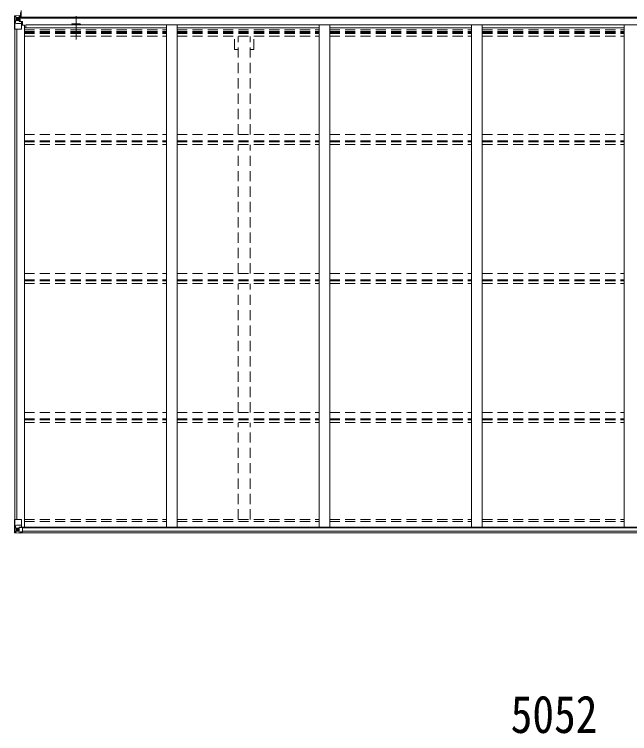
# Model space of a CAD drawing. Units: millimetres at full size, sheet at 1:40; details may follow other scales. Extents: x -11243 to 11243, y -7760 to 7760.
# Drawn here: x 1903 to 4789, y -76 to 3296 of the extents above; entities that cross this region are included whole.
import ezdxf
from ezdxf.enums import TextEntityAlignment as Align

# ---------------------------------------------------------------- set-up
doc = ezdxf.new("R2010")
doc.units = ezdxf.units.MM
doc.header["$LTSCALE"] = 40
doc.linetypes.add('CHAIN1', pattern=[8, 5, -1, 1, -1])
doc.linetypes.add('DASHED1', pattern=[1.8, 1.2, -0.6])
for name, color, linetype, lineweight in [('0-1_本体', 5, 'CHAIN1', 9), ('0-3_ELV2', 4, 'Continuous', 9), ('0-4_TABLE1', 6, 'Continuous', 9), ('0-6_OTH_LINE', 6, 'Continuous', 9)]:
    doc.layers.add(name, color=color, linetype=linetype, lineweight=lineweight)
doc.styles.add('ＭＳ ゴシック', font='')
doc.styles.get('ＭＳ ゴシック').set_extended_font_data('MS Gothic')

msp = doc.modelspace()

# ---------------------------------------------------------------- linework, layer by layer
at = {"layer": '0-1_本体'}
msp.add_line((2192.98, 3287.27), (2192.98, 3178.5), dxfattribs=at)
at = {"layer": '0-3_ELV2'}
for p, q in [((1934.98, 3278.06), (1934.98, 3313.06)), ((1926.97, 3287.56), (1932.48, 3287.56)), ((1926.97, 3285.42), (1934.98, 3285.42)), ((6927.98, 3282.8), (1934.98, 3282.8)), ((6927.98, 3278.06), (1934.98, 3278.06)), ((1950.47, 3245.44), (1937.47, 3245.44)), ((1950.47, 3245.44), (1950.47, 891.13)), ((1957.97, 3231.76), (1957.97, 3247.28)), ((1957.97, 3247.28), (6904.97, 3247.28)), ((2205.48, 3251.94), (2180.48, 3251.94)), ((2616.47, 3247.26), (2616.47, 891.13)), ((2666.47, 3247.26), (2666.47, 891.13)), ((3332.47, 3247.26), (3332.47, 891.13)), ((3382.47, 3247.26), (3382.47, 891.13)), ((4048.47, 3247.26), (4048.47, 891.13)), ((4098.47, 3247.26), (4098.47, 891.13)), ((4764.47, 3247.26), (4764.47, 891.13)), ((1905.47, 3226.79), (1905.47, 927.15)), ((1915.17, 3226.79), (1915.17, 927.15)), ((1950.47, 3231.76), (2616.47, 3231.76)), ((2666.47, 3231.76), (3332.47, 3231.76)), ((3382.47, 3231.76), (4048.47, 3231.76)), ((4098.47, 3231.76), (4764.47, 3231.76)), ((1930.21, 891.13), (6932.74, 891.13)), ((1941.97, 888.87), (6920.98, 888.87)), ((1931.97, 865.35), (6930.98, 865.35)), ((1941.97, 873.25), (6920.98, 873.25))]:
    msp.add_line(p, q, dxfattribs=at)
at = {"layer": '0-3_ELV2', "linetype": 'DASHED1'}
for p, q in [((1950.47, 3223.37), (2616.47, 3223.37)), ((1950.47, 3215.17), (2616.47, 3215.17)), ((1950.47, 3211.24), (2616.47, 3211.24)), ((1950.47, 3206.16), (2616.47, 3206.16)), ((2666.47, 3223.37), (3332.47, 3223.37)), ((2666.47, 3215.17), (3332.47, 3215.17)), ((2666.47, 3211.24), (3332.47, 3211.24)), ((2666.47, 3206.16), (3332.47, 3206.16)), ((3382.47, 3223.37), (4048.47, 3223.37)), ((3382.47, 3215.17), (4048.47, 3215.17)), ((3382.47, 3211.24), (4048.47, 3211.24)), ((3382.47, 3206.16), (4048.47, 3206.16)), ((4098.47, 3223.37), (4764.47, 3223.37)), ((4098.47, 3215.17), (4764.47, 3215.17)), ((4098.47, 3211.24), (4764.47, 3211.24)), ((4098.47, 3206.16), (4764.47, 3206.16)), ((1950.47, 3193.15), (2616.47, 3193.15)), ((2666.47, 3193.15), (3332.47, 3193.15)), ((2936.27, 3131.56), (2936.27, 3191.96)), ((2953.97, 2732.71), (2953.97, 3191.96)), ((3008.97, 2732.71), (3008.97, 3191.96)), ((3026.67, 3131.56), (3026.67, 3191.96)), ((3382.47, 3193.15), (4048.47, 3193.15)), ((4098.47, 3193.15), (4764.47, 3193.15)), ((2936.27, 3131.56), (2953.97, 3131.56)), ((3008.97, 3131.56), (3026.67, 3131.56)), ((1950.47, 2732.83), (2616.44, 2732.83)), ((2666.47, 2732.83), (3332.44, 2732.83)), ((3382.47, 2732.83), (4048.44, 2732.83)), ((4098.47, 2732.83), (4764.44, 2732.83)), ((1950.47, 2703.09), (2616.44, 2703.09)), ((1950.47, 2698.55), (2616.44, 2698.55)), ((2666.47, 2703.09), (3332.44, 2703.09)), ((2666.47, 2698.55), (3332.44, 2698.55)), ((3382.47, 2703.09), (4048.44, 2703.09)), ((3382.47, 2698.55), (4048.44, 2698.55)), ((4098.47, 2703.09), (4764.44, 2703.09)), ((4098.47, 2698.55), (4764.44, 2698.55)), ((1950.47, 2685.54), (2616.44, 2685.54)), ((2666.47, 2685.54), (3332.44, 2685.54)), ((2953.97, 2081.04), (2953.97, 2684.34)), ((3008.97, 2081.04), (3008.97, 2684.34)), ((3382.47, 2685.54), (4048.44, 2685.54)), ((4098.47, 2685.54), (4764.44, 2685.54)), ((1950.47, 2081.17), (2616.44, 2081.17)), ((2666.47, 2081.17), (3332.44, 2081.17)), ((3382.47, 2081.17), (4048.44, 2081.17)), ((4098.47, 2081.17), (4764.44, 2081.17)), ((1950.47, 2051.43), (2616.44, 2051.43)), ((1950.47, 2046.89), (2616.44, 2046.89)), ((1950.47, 2033.88), (2616.44, 2033.88)), ((2666.47, 2051.43), (3332.44, 2051.43)), ((2666.47, 2046.89), (3332.44, 2046.89)), ((2666.47, 2033.88), (3332.44, 2033.88)), ((2953.97, 1429.38), (2953.97, 2032.68)), ((3008.97, 1429.38), (3008.97, 2032.68)), ((3382.47, 2051.43), (4048.44, 2051.43)), ((3382.47, 2046.89), (4048.44, 2046.89)), ((3382.47, 2033.88), (4048.44, 2033.88)), ((4098.47, 2051.43), (4764.44, 2051.43)), ((4098.47, 2046.89), (4764.44, 2046.89)), ((4098.47, 2033.88), (4764.44, 2033.88)), ((1950.47, 1429.51), (2616.44, 1429.51)), ((2666.47, 1429.51), (3332.44, 1429.51)), ((3382.47, 1429.51), (4048.44, 1429.51)), ((4098.47, 1429.51), (4764.44, 1429.51)), ((1950.47, 1399.77), (2616.44, 1399.77)), ((1950.47, 1395.23), (2616.44, 1395.23)), ((2666.47, 1399.77), (3332.44, 1399.77)), ((2666.47, 1395.23), (3332.44, 1395.23)), ((3382.47, 1399.77), (4048.44, 1399.77)), ((3382.47, 1395.23), (4048.44, 1395.23)), ((4098.47, 1399.77), (4764.44, 1399.77)), ((4098.47, 1395.23), (4764.44, 1395.23)), ((1950.47, 1382.22), (2616.44, 1382.22)), ((2666.47, 1382.22), (3332.44, 1382.22)), ((2953.97, 928.1), (2953.97, 1381.02)), ((3008.97, 928.1), (3008.97, 1381.02)), ((3382.47, 1382.22), (4048.44, 1382.22)), ((4098.47, 1382.22), (4764.44, 1382.22)), ((1950.47, 927.3), (2616.47, 927.3)), ((1950.47, 918.95), (2616.47, 918.95)), ((2666.47, 927.3), (3332.47, 927.3)), ((2666.47, 918.95), (3332.47, 918.95)), ((3382.47, 927.3), (4048.47, 927.3)), ((3382.47, 918.95), (4048.47, 918.95)), ((4098.47, 927.3), (4764.47, 927.3)), ((4098.47, 918.95), (4764.47, 918.95))]:
    msp.add_line(p, q, dxfattribs=at)
at = {"layer": '0-3_ELV2'}
for centre, start, end in [((2180.48, 3239.44), 90, 141.18803), ((2205.48, 3239.44), 38.81197, 90)]:
    msp.add_arc(centre, 12.5, start, end, dxfattribs=at)
at = {"layer": '0-4_TABLE1'}
for p, q in [((1903.47, 3287.5), (1903.47, 3226.79)), ((1931.97, 3290.19), (1904.41, 3288.5)), ((1904.41, 3288.46), (1904.41, 3288.5)), ((1913.38, 3288.89), (1905.46, 3288.42)), ((1906.32, 3287.44), (1906.32, 3287.38)), ((1906.32, 3226.79), (1906.32, 3287.38)), ((1910.29, 3284), (1907.55, 3287.67)), ((1911.14, 3280.49), (1913.47, 3280.55)), ((1911.14, 3267.02), (1911.14, 3280.49)), ((1925.47, 3289.68), (1913.47, 3288.89)), ((1926.97, 3280.55), (1913.47, 3280.55)), ((1918.95, 3273.35), (1918.95, 3272.39)), ((1925.47, 3263.69), (1925.47, 3289.79)), ((1925.47, 3288.91), (1931.97, 3289.31)), ((1926.97, 3284.08), (1925.47, 3284.08)), ((1931.97, 3288.38), (1926.97, 3288.29)), ((1934.98, 3283.72), (1926.97, 3283.72)), ((1930.97, 3278.79), (1926.97, 3278.79)), ((1930.97, 3270.59), (1926.97, 3270.59)), ((1927.08, 3282.42), (1930.97, 3282.42)), ((1927.47, 3284.75), (1927.47, 3282.8)), ((1934.98, 3284.75), (1927.47, 3284.75)), ((1934.98, 3284.72), (1927.47, 3284.72)), ((1927.47, 3282.8), (1934.98, 3282.86)), ((1927.47, 3282.63), (1927.47, 3282.8)), ((1934.98, 3282.7), (1927.47, 3282.63)), ((1930.97, 3262.69), (1930.97, 3282.66)), ((1931.97, 3287.56), (1931.97, 3290.19)), ((1932.48, 3287.06), (1932.48, 3304.06)), ((1932.48, 3288.31), (1934.98, 3288.31)), ((1932.48, 3288.09), (1934.98, 3288.09)), ((1932.48, 3287.06), (1934.98, 3287.06)), ((1933.98, 3287.06), (1933.98, 3304.06)), ((1934.98, 3287.06), (1934.98, 3304.06)), ((1906.86, 3253.67), (1911.01, 3265.76)), ((1906.86, 3253.67), (1913.47, 3253.46)), ((1913.47, 3266.99), (1911.14, 3267.02)), ((1926.97, 3266.99), (1913.47, 3266.99)), ((1913.47, 3266.99), (1913.47, 3266.99)), ((1913.47, 3253.46), (1937.47, 3253.46)), ((1926.3, 3263.44), (1936.65, 3261.78)), ((1926.3, 3262.8), (1926.3, 3263.44)), ((1936.65, 3261.15), (1926.3, 3262.8)), ((1936.65, 3261.78), (1936.65, 3261.15)), ((1936.93, 3261.7), (1941.97, 3261.66)), ((1937.47, 3227.79), (1937.47, 3260.89)), ((1941.97, 3259.94), (1937.47, 3259.92)), ((1941.97, 3249.79), (1937.47, 3249.79)), ((1940.97, 3261.67), (1940.97, 3259.94)), ((1941.97, 3245.44), (1941.97, 3261.66)), ((1903.47, 3226.79), (1936.47, 3226.79)), ((1903.47, 927.15), (1936.47, 927.15)), ((1903.47, 866.44), (1903.47, 927.15)), ((1906.32, 927.15), (1906.32, 866.57)), ((1937.47, 926.15), (1937.47, 893.05)), ((1906.86, 900.27), (1913.47, 900.48)), ((1906.86, 900.27), (1911.01, 888.18)), ((1913.47, 886.95), (1911.14, 886.92)), ((1911.14, 886.92), (1911.14, 873.45)), ((1913.47, 900.48), (1937.47, 900.48)), ((1913.47, 886.95), (1913.47, 886.95)), ((1925.47, 886.95), (1913.47, 886.95)), ((1917.99, 880.59), (1917.99, 881.55)), ((1925.47, 890.94), (1931.97, 890.94)), ((1925.47, 890.94), (1925.47, 864.15)), ((1936.65, 892.79), (1926.3, 891.14)), ((1926.3, 891.14), (1926.3, 890.94)), ((1929, 890.94), (1936.65, 892.16)), ((1931.97, 890.94), (1940.97, 890.9)), ((1936.65, 892.16), (1936.65, 892.79)), ((1941.97, 889.99), (1941.97, 869.84)), ((1904.41, 865.48), (1904.41, 865.44)), ((1913.38, 865.05), (1905.46, 865.53)), ((1906.32, 866.5), (1906.32, 866.57)), ((1910.29, 869.94), (1907.55, 866.27)), ((1911.14, 873.45), (1913.47, 873.39)), ((1913.47, 873.39), (1925.47, 873.39)), ((1925.47, 864.27), (1913.47, 865.05)), ((1931.97, 863.75), (1931.97, 869.7)), ((1940.97, 869.13), (1931.97, 869.07))]:
    msp.add_line(p, q, dxfattribs=at)
for points in [[(1917.03, 3274.31), (1916.07, 3274.31), (1916.07, 3275.27), (1917.03, 3275.27)], [(1917.99, 3276.23), (1917.99, 3277.19), (1918.95, 3277.19), (1918.95, 3276.23)], [(1918.95, 3272.39), (1917.99, 3272.39), (1917.99, 3273.35)], [(1919.91, 3275.27), (1920.87, 3275.27), (1920.87, 3274.31), (1919.91, 3274.31)], [(1931.97, 3288.79), (1926.97, 3288.79), (1926.97, 3263.33)], [(1917.03, 878.67), (1916.07, 878.67), (1916.07, 879.63), (1917.03, 879.63)], [(1917.99, 881.55), (1918.95, 881.55), (1918.95, 880.59)], [(1918.95, 877.71), (1918.95, 876.75), (1917.99, 876.75), (1917.99, 877.71)], [(1919.91, 879.63), (1920.87, 879.63), (1920.87, 878.67), (1919.91, 878.67)], [(1904.41, 865.44), (1913.47, 864.88), (1931.97, 863.75)], [(1941.97, 869.84), (1941.96, 869.73), (1931.97, 869.7)]]:
    msp.add_lwpolyline(points, dxfattribs=at)
for centre in [(1918.47, 3274.79), (1918.47, 879.15)]:
    msp.add_circle(centre, 5.3, dxfattribs=at)
for centre, radius, start, end in [((1904.47, 3287.51), 1, 93.50017, 180.00079), ((1904.47, 3287.5), 0.999, 93.4424, 179.95083), ((1904.47, 3287.46), 0.999, 93.4424, 179.95083), ((1905.63, 3301.11), 12.7, 269.24466, 275.10311), ((1907.6, 3287.5), 1.28, 131.17831, 182.45895), ((1917.03, 3276.23), 0.96, 270, 0), ((1917.03, 3273.35), 0.96, 0, 90), ((1919.91, 3276.23), 0.96, 180, 270), ((1919.91, 3273.35), 0.96, 90, 180), ((1927.47, 3285.25), 0.5, 179.99802, 269.99691), ((1927.47, 3285.22), 0.5, 180.00109, 270.00109), ((1927.47, 3282.3), 0.5, 90.52895, 180.04464), ((1927.49, 3282.12), 0.513, 91.88028, 181.04707), ((1926.41, 3264.37), 0.937, 182.32209, 263.26766), ((1926.41, 3263.73), 0.937, 182.32209, 263.26766), ((1936.54, 3260.85), 0.937, 2.32209, 83.26766), ((1936.54, 3260.22), 0.937, 2.32209, 83.26766), ((1936.47, 3227.79), 1, 270, 0), ((1936.47, 926.15), 1, 0, 90), ((1917.03, 880.59), 0.96, 270, 0), ((1917.03, 877.71), 0.96, 0, 90), ((1919.91, 880.59), 0.96, 180, 270), ((1919.91, 877.71), 0.96, 90, 180), ((1926.41, 890.21), 0.937, 96.73234, 129.06602), ((1936.54, 893.72), 0.937, 276.73234, 357.67791), ((1936.54, 893.09), 0.937, 276.73234, 357.67791), ((1904.47, 866.48), 0.999, 180.04917, 266.5576), ((1904.47, 866.44), 0.999, 180.04917, 266.5576), ((1904.47, 866.44), 1, 179.99921, 266.49983), ((1905.63, 852.83), 12.7, 84.89689, 90.75534), ((1907.6, 866.44), 1.28, 177.54105, 228.82169)]:
    msp.add_arc(centre, radius, start, end, dxfattribs=at)
for centre, major_axis, ratio, start_param, end_param in [((1906.41, 3288.58), (2, 0.12), 0.060933, 2.0712557, 3.1453404), ((2105.41, 3300.81), (201, 12.36), 0.060933, 3.1453404, 3.145839), ((1908.27, 3280.41), (0.03, 5), 0.573921, 0.7672717, 1.551125), ((1906.6, 3285.48), (-0.02, 3), 0.466854, 0.125683, 0.7596956), ((1831.73, 3280.55), (81.75, 0), 0.061163, 6.2824128, 6.2831853), ((1907.58, 3256.02), (0.85, 2.32), 0.403757, 3.0087805, 3.9744392), ((1909.74, 3267.04), (0, 3), 0.468246, 1.5772882, 2.0127935), ((1907.58, 897.92), (0.85, -2.32), 0.403757, 3.0087805, 3.9744392), ((1909.74, 886.9), (0, -3), 0.468246, 1.5772882, 2.0127935), ((1940.97, 890), (1, -0.021), 0.906239, 0.0187047, 1.589501), ((1906.41, 865.36), (2, -0.12), 0.060933, 2.0712557, 3.1453404), ((2105.41, 853.13), (201, -12.36), 0.060933, 3.1453404, 3.145839), ((1906.6, 868.46), (-0.02, -3), 0.466854, 0.125683, 0.7596956), ((1908.27, 873.53), (0.03, -5), 0.573921, 0.7672717, 1.551125), ((1831.73, 873.39), (81.75, 0), 0.061163, 6.2824128, 6.2831853), ((1940.97, 869.83), (1, 0.012), 0.707053, 4.7036637, 6.124411)]:
    msp.add_ellipse(centre, major_axis=major_axis, ratio=ratio, start_param=start_param, end_param=end_param, dxfattribs=at)

# ---------------------------------------------------------------- texts
at = {"layer": '0-6_OTH_LINE', "color": 7, "style": 'ＭＳ ゴシック', "width": 0.85}
msp.add_text('5052', height=176, dxfattribs=at).set_placement((4231.47, -126), align=Align.BOTTOM_LEFT)

doc.saveas('drawing.dxf')
